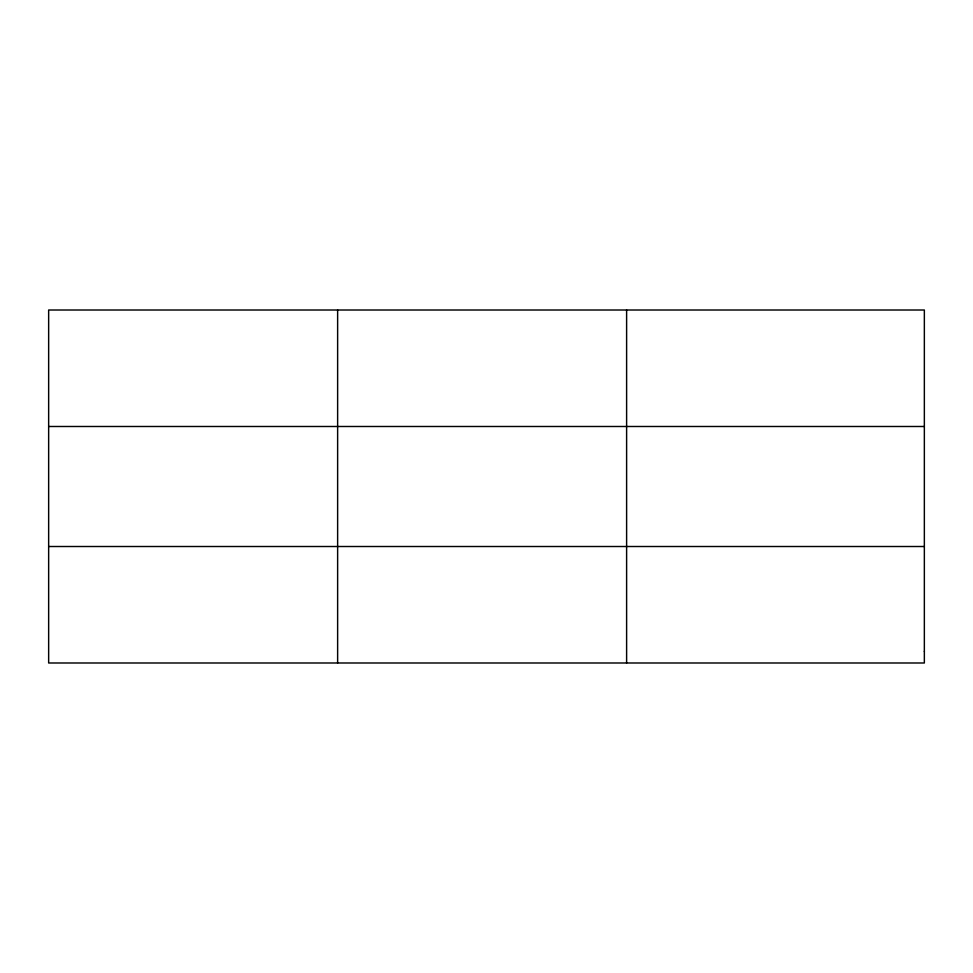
<?xml version="1.0" encoding="UTF-8"?>
<svg xmlns="http://www.w3.org/2000/svg" width="973" height="973" viewBox="0 0 973 973"><rect width="100%" height="100%" fill="white"/><g stroke="black" fill="none" stroke-linecap="round" stroke-linejoin="round"><path stroke-width="1.46" d="M626.612 662.99L626.612 310.01M48.65 426.49L924.35 426.49M48.65 546.51L924.35 546.51M337.631 310.01L337.631 662.99M924.35 651.338L924.35 662.99L48.65 662.99L48.65 310.01L924.35 310.01L924.35 651.338"/></g></svg>
